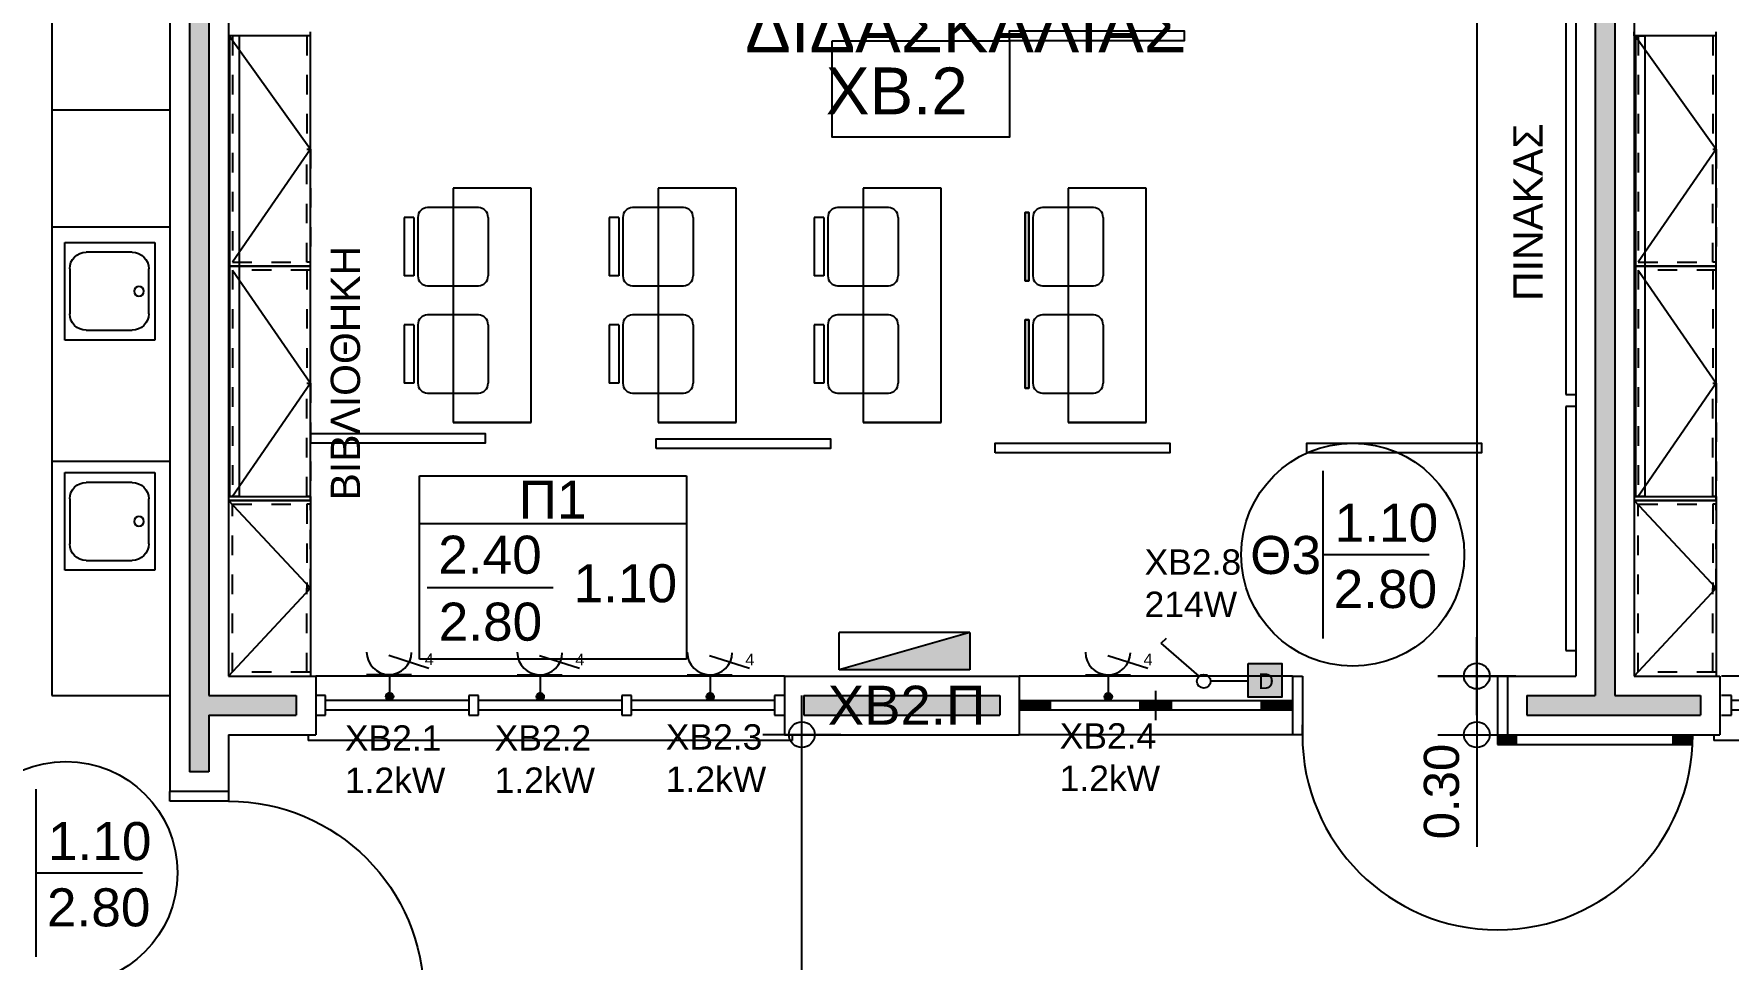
# Model space of a CAD drawing. Header units: metres. Extents: x -11 to 85, y -301 to 135.
# Drawn here: x 21.43 to 30.1, y -37.44 to -32.7 of the extents above; entities that cross this region are included whole.
import ezdxf

# ---------------------------------------------------------------- set-up
doc = ezdxf.new("R2010")
doc.units = ezdxf.units.M
doc.header["$LTSCALE"] = 0.036
doc.header["$PDMODE"] = 2
doc.linetypes.add('HIDDEN', pattern=[0.375, 0.25, -0.125])
for name, color, linetype in [('arxitek borofos', 252, 'Continuous'), ('DIMBLK', 252, 'Continuous'), ('electext', 20, 'Continuous'), ('HLEK-SYMBOL', 3, 'Continuous'), ('HLEK_FL001_SYMBOLS', 230, 'Continuous'), ('Parathira', 252, 'Continuous')]:
    doc.layers.add(name, color=color, linetype=linetype)
doc.styles.add('COMU-N', font='arial.ttf')
doc.styles.get("Standard").update_dxf_attribs({"font": 'arial.ttf'})
doc.styles.add('W4MS2', font='W4MS2.shx')
doc.dimstyles.new('CADWDOT', dxfattribs={"dimscale": 0.1, "dimtxt": 1.8, "dimasz": 0.08, "dimexe": 2, "dimexo": 0, "dimgap": 0.09, "dimtad": 0, "dimrnd": 0.001, "dimzin": 0, "dimdsep": 46, "dimtxsty": 'Standard', "dimblk1": 'ARTDIM', "dimblk2": 'ARTDIM', "dimsah": 1, "dimcen": 0.09, "dimdle": 0.05, "dimse1": 1, "dimse2": 1, "dimadec": 0, "dimazin": 0, "dimtfac": 1, "dimtmove": 0, "dimatfit": 3, "dimldrblk": 'ARTDIM', "dimfxl": 2, "dimtvp": 0.9999, "dimtolj": 1, "dimtzin": 0, "dimarcsym": 0})

# ---------------------------------------------------------------- blocks, each defined once
blk = doc.blocks.new('A$C14EC32DB')
for p, q in [((0.3, 2.44), (0.33, 2.44)), ((0.33, 2.44), (0.33, -0.04)), ((0, 2.4), (0, 0)), ((0.1, 2.4), (0.1, 2.35)), ((0.1, 2.35), (0.2, 2.35)), ((0.125, 2.35), (0.125, 1.6167)), ((0.175, 2.35), (0.175, 1.6167)), ((0.2, 2.35), (0.2, 2.4)), ((0.1, 1.6167), (0.1, 1.5667)), ((0.2, 1.6167), (0.1, 1.6167)), ((0.1, 1.5667), (0.2, 1.5667)), ((0.125, 1.5667), (0.125, 0.8333)), ((0.175, 1.5667), (0.175, 0.8333)), ((0.2, 1.5667), (0.2, 1.6167)), ((0.1, 0.8333), (0.1, 0.7833)), ((0.2, 0.8333), (0.1, 0.8333)), ((0.1, 0.7833), (0.2, 0.7833)), ((0.125, 0.7833), (0.125, 0.05)), ((0.175, 0.7833), (0.175, 0.05)), ((0.2, 0.7833), (0.2, 0.8333)), ((0.1, 0.05), (0.1, 0)), ((0.2, 0.05), (0.1, 0.05)), ((0.2, 0), (0.2, 0.05)), ((0.3, -0.04), (0.33, -0.04))]:
    blk.add_line(p, q)
blk = doc.blocks.new('A$C1CE8635E')
for p, q in [((1.4, 0), (0, 0)), ((1.4, 0), (1.45, 0)), ((1.4, 0), (1.4, -0.3)), ((1.45, 0), (1.45, -0.3)), ((2.5, 0), (2.45, 0)), ((2.45, 0), (2.45, -0.3)), ((0.7, -0.225), (0.7, -0.075)), ((0, -0.125), (1.4, -0.125)), ((0.16, -0.135), (0, -0.135)), ((0.16, -0.145), (0, -0.145)), ((0.16, -0.155), (0, -0.155)), ((0.16, -0.165), (0, -0.165)), ((0.16, -0.175), (0.16, -0.125)), ((0.62, -0.175), (0.62, -0.125)), ((0.78, -0.135), (0.62, -0.135)), ((0.78, -0.145), (0.62, -0.145)), ((0.78, -0.155), (0.62, -0.155)), ((0.78, -0.165), (0.62, -0.165)), ((0.78, -0.175), (0.78, -0.125)), ((1.24, -0.175), (1.24, -0.125)), ((1.4, -0.135), (1.24, -0.135)), ((1.4, -0.145), (1.24, -0.145)), ((1.4, -0.155), (1.24, -0.155)), ((1.4, -0.165), (1.24, -0.165)), ((1.4, -0.175), (0, -0.175)), ((1.45, -0.3), (1.45, -0.25)), ((1.4, -0.3), (0, -0.3)), ((1.45, -0.3), (1.4, -0.3)), ((2.45, -0.3), (2.5, -0.3)), ((2.45, -0.3), (2.45, -0.35)), ((2.45, -0.31), (2.55, -0.31)), ((2.45, -0.32), (2.55, -0.32)), ((2.45, -0.33), (2.55, -0.33)), ((2.45, -0.34), (2.55, -0.34)), ((3.35, -0.35), (3.35, -0.3)), ((3.35, -0.31), (3.4499, -0.31)), ((3.35, -0.32), (3.4498, -0.32)), ((3.35, -0.33), (3.4495, -0.33)), ((3.35, -0.34), (3.4492, -0.34)), ((2.45, -0.35), (3.4487, -0.35))]:
    blk.add_line(p, q)
blk.add_arc((2.45, -0.3), 1, 180, 360)
blk = doc.blocks.new('A$C796D02E1')
at = {"layer": 'Parathira'}
for p, q in [((0.3, 0.95), (0.3, -0.05)), ((0.31, 0.85), (0.31, 0.9499)), ((0.32, 0.85), (0.32, 0.9498)), ((0.33, 0.85), (0.33, 0.9495)), ((0.34, 0.85), (0.34, 0.9492)), ((0.35, -0.05), (0.35, 0.9487)), ((0.35, 0.85), (0.3, 0.85)), ((0, -0.05), (0, 0)), ((0.35, 0.05), (0.3, 0.05)), ((0.3, 0), (0.3, -0.05)), ((0.31, -0.05), (0.31, 0.05)), ((0.32, -0.05), (0.32, 0.05)), ((0.33, -0.05), (0.33, 0.05)), ((0.34, -0.05), (0.34, 0.05)), ((0.3, -0.05), (0, -0.05)), ((0.3, -0.05), (0.35, -0.05)), ((0, -1.05), (0, -1.1)), ((0.3, -1.05), (0, -1.05)), ((0.3, -1.05), (0.25, -1.05)), ((0.3, -1.1), (0.3, -1.05))]:
    blk.add_line(p, q, dxfattribs=at)
blk.add_arc((0.3, -0.05), 1, 270, 90, dxfattribs=at)
blk = doc.blocks.new('ARTDIM')
at = {"layer": 'DIMBLK'}
for p, q in [((0, -24.9975), (0, 24.9975)), ((-24.9975, 0), (24.9975, 0))]:
    blk.add_line(p, q, dxfattribs=at)
blk.add_circle((0, 0), 8.25, dxfattribs=at)
blk = doc.blocks.new('*D897')
at = {"layer": 'arxitek borofos', "color": 0, "lineweight": -2}
blk.add_line((28.8172, -28.801), (28.8172, -35.985), dxfattribs=at)
at = {"layer": 'Defpoints', "color": 0, "transparency": 16777216}
for p in [(29.2737, -28.793), (28.8172, -35.993), (29.3237, -35.993)]:
    blk.add_point(p, dxfattribs=at)
at = {"layer": 'arxitek borofos', "color": 0, "lineweight": -2, "xscale": 0.008, "yscale": 0.008, "zscale": 0.008}
for p, rotation in [((28.8172, -28.793), 90), ((28.8172, -35.993), 270)]:
    blk.add_blockref('ARTDIM', p, dxfattribs=dict(at, rotation=rotation))
at = {"layer": 'arxitek borofos', "color": 0, "insert": (28.6372, -32.393), "char_height": 0.18, "attachment_point": 5, "rotation": 90}
blk.add_mtext('\\A1;7.20', dxfattribs=at)
blk = doc.blocks.new('*D898')
at = {"layer": 'arxitek borofos', "color": 0, "lineweight": -2}
for p, q in [((28.8172, -36.001), (28.8172, -36.285)), ((28.8172, -36.293), (28.8172, -36.8676))]:
    blk.add_line(p, q, dxfattribs=at)
at = {"layer": 'Defpoints', "color": 0, "transparency": 16777216}
for p in [(27.8737, -35.993), (27.8737, -36.293), (28.8172, -36.293)]:
    blk.add_point(p, dxfattribs=at)
at = {"layer": 'arxitek borofos', "color": 0, "lineweight": -2, "xscale": 0.008, "yscale": 0.008, "zscale": 0.008}
for p, rotation in [((28.8172, -35.993), 90), ((28.8172, -36.293), 270)]:
    blk.add_blockref('ARTDIM', p, dxfattribs=dict(at, rotation=rotation))
at = {"layer": 'arxitek borofos', "color": 0, "insert": (28.6372, -36.5843), "char_height": 0.18, "attachment_point": 5, "rotation": 90}
blk.add_mtext('\\A1;0.30', dxfattribs=at)
blk = doc.blocks.new('*D920')
at = {"layer": 'arxitek borofos', "color": 0, "lineweight": -2}
blk.add_line((25.3601, -39.285), (25.3601, -36.301), dxfattribs=at)
at = {"layer": 'Defpoints', "color": 0, "transparency": 16777216}
for p in [(25.3601, -36.293), (25.5737, -36.293), (25.5737, -39.293)]:
    blk.add_point(p, dxfattribs=at)
at = {"layer": 'arxitek borofos', "color": 0, "lineweight": -2, "xscale": 0.008, "yscale": 0.008, "zscale": 0.008}
for p, rotation in [((25.3601, -36.293), 90), ((25.3601, -39.293), 270)]:
    blk.add_blockref('ARTDIM', p, dxfattribs=dict(at, rotation=rotation))
at = {"layer": 'arxitek borofos', "color": 0, "insert": (25.1801, -37.793), "char_height": 0.18, "attachment_point": 5, "rotation": 90}
blk.add_mtext('\\A1;3.00', dxfattribs=at)
blk = doc.blocks.new('gJ6_a28')
at = {"layer": 'HLEK-SYMBOL', "color": 0, "linetype": 'Continuous'}
for p, q in [((-0.67, 0), (-0.67, 0.19)), ((-0.67, 0.19), (0, 0.19)), ((-0.67, 0), (0, 0.19)), ((0, 0.19), (0, 0)), ((-0.67, 0), (0, 0))]:
    blk.add_line(p, q, dxfattribs=at)
at = {"layer": 'HLEK-SYMBOL', "color": 0}
blk.add_solid([(-0.67, 0.19), (0, 0.19), (-0.67, 0)], dxfattribs=at)
at = {"layer": 'HLEK-SYMBOL', "color": 0, "style": 'W4MS2', "flags": 8}
blk.add_attdef('NODE_NUMBER', (0.018, 0.0914), '', height=0.1, dxfattribs=at)
blk.add_attdef('NODE_NUMBER', (0.018, 0.0914), '', height=0.1, dxfattribs=at)
blk = doc.blocks.new('gJ6_a14')
at = {"linetype": 'Continuous'}
for p, q in [((-0.1176, 0.1119), (0.113, 0.1119)), ((0, 0.1119), (0, 0))]:
    blk.add_line(p, q, dxfattribs=at)
blk.add_arc((-0.0023, 0.2279), 0.1153, 180, 358.95657, dxfattribs=at)
blk = doc.blocks.new('*X1779')
at = {"color": 0}
for p, q in [((15.598, 2.587), (15.737, 2.727)), ((15.598, 2.622), (15.702, 2.727)), ((15.601, 2.607), (15.609, 2.616)), ((15.604, 2.646), (15.605, 2.647)), ((15.605, 2.559), (15.765, 2.719)), ((15.605, 2.577), (15.614, 2.585)), ((15.609, 2.652), (15.618, 2.66)), ((15.611, 2.547), (15.618, 2.554)), ((15.614, 2.621), (15.623, 2.63)), ((15.617, 2.536), (15.789, 2.707)), ((15.618, 2.59), (15.627, 2.599)), ((15.623, 2.665), (15.631, 2.674)), ((15.623, 2.559), (15.631, 2.568)), ((15.627, 2.634), (15.636, 2.643)), ((15.627, 2.528), (15.636, 2.537)), ((15.631, 2.603), (15.64, 2.612)), ((15.633, 2.516), (15.808, 2.691)), ((15.636, 2.678), (15.645, 2.687)), ((15.636, 2.572), (15.645, 2.581)), ((15.64, 2.647), (15.649, 2.656)), ((15.64, 2.541), (15.649, 2.55)), ((15.645, 2.616), (15.654, 2.625)), ((15.645, 2.51), (15.654, 2.519)), ((15.649, 2.691), (15.658, 2.7)), ((15.649, 2.585), (15.658, 2.594)), ((15.653, 2.501), (15.824, 2.672)), ((15.654, 2.66), (15.662, 2.669)), ((15.654, 2.554), (15.662, 2.563)), ((15.658, 2.63), (15.667, 2.638)), ((15.658, 2.523), (15.667, 2.532)), ((15.662, 2.705), (15.671, 2.714)), ((15.662, 2.599), (15.671, 2.607)), ((15.664, 2.494), (15.671, 2.501)), ((15.667, 2.674), (15.676, 2.683)), ((15.667, 2.568), (15.676, 2.577)), ((15.671, 2.643), (15.68, 2.652)), ((15.671, 2.537), (15.68, 2.546)), ((15.676, 2.718), (15.678, 2.721)), ((15.676, 2.489), (15.836, 2.648)), ((15.676, 2.612), (15.685, 2.621)), ((15.676, 2.506), (15.685, 2.515)), ((15.68, 2.687), (15.689, 2.696)), ((15.68, 2.581), (15.689, 2.59)), ((15.685, 2.656), (15.693, 2.665)), ((15.685, 2.55), (15.693, 2.559)), ((15.689, 2.625), (15.698, 2.634)), ((15.689, 2.519), (15.698, 2.528)), ((15.693, 2.7), (15.702, 2.709)), ((15.693, 2.594), (15.702, 2.603)), ((15.693, 2.488), (15.702, 2.497)), ((15.698, 2.669), (15.707, 2.678)), ((15.698, 2.563), (15.707, 2.572)), ((15.702, 2.638), (15.711, 2.647)), ((15.702, 2.532), (15.711, 2.541)), ((15.705, 2.482), (15.843, 2.62)), ((15.707, 2.714), (15.715, 2.722)), ((15.707, 2.607), (15.715, 2.616)), ((15.707, 2.501), (15.715, 2.51)), ((15.711, 2.683), (15.72, 2.691)), ((15.711, 2.577), (15.72, 2.585)), ((15.715, 2.652), (15.724, 2.66)), ((15.715, 2.546), (15.724, 2.554)), ((15.72, 2.727), (15.721, 2.728)), ((15.72, 2.621), (15.729, 2.63)), ((15.72, 2.515), (15.729, 2.523)), ((15.724, 2.696), (15.733, 2.705)), ((15.724, 2.59), (15.733, 2.599)), ((15.724, 2.484), (15.733, 2.493)), ((15.729, 2.665), (15.738, 2.674)), ((15.729, 2.559), (15.738, 2.568)), ((15.733, 2.634), (15.742, 2.643)), ((15.733, 2.528), (15.742, 2.537)), ((15.738, 2.709), (15.746, 2.718)), ((15.738, 2.603), (15.746, 2.612)), ((15.738, 2.497), (15.746, 2.506)), ((15.741, 2.482), (15.842, 2.584)), ((15.742, 2.678), (15.751, 2.687)), ((15.742, 2.572), (15.751, 2.581)), ((15.746, 2.647), (15.755, 2.656)), ((15.746, 2.541), (15.755, 2.55)), ((15.751, 2.722), (15.752, 2.724)), ((15.751, 2.616), (15.76, 2.625)), ((15.751, 2.51), (15.76, 2.519)), ((15.755, 2.691), (15.764, 2.7)), ((15.755, 2.585), (15.764, 2.594)), ((15.76, 2.66), (15.768, 2.669)), ((15.76, 2.554), (15.768, 2.563)), ((15.764, 2.63), (15.773, 2.638)), ((15.764, 2.523), (15.773, 2.532)), ((15.768, 2.705), (15.777, 2.714)), ((15.768, 2.599), (15.777, 2.607)), ((15.768, 2.493), (15.777, 2.501)), ((15.773, 2.674), (15.782, 2.683)), ((15.773, 2.568), (15.782, 2.577)), ((15.777, 2.643), (15.786, 2.652)), ((15.777, 2.537), (15.786, 2.546)), ((15.782, 2.612), (15.791, 2.621)), ((15.782, 2.506), (15.791, 2.515)), ((15.786, 2.687), (15.795, 2.696)), ((15.786, 2.581), (15.795, 2.59)), ((15.791, 2.656), (15.799, 2.665)), ((15.791, 2.55), (15.799, 2.559)), ((15.795, 2.625), (15.804, 2.634)), ((15.795, 2.519), (15.804, 2.528)), ((15.799, 2.594), (15.808, 2.603)), ((15.804, 2.669), (15.813, 2.678)), ((15.804, 2.563), (15.813, 2.572)), ((15.808, 2.638), (15.817, 2.647)), ((15.808, 2.532), (15.817, 2.541)), ((15.813, 2.607), (15.822, 2.616)), ((15.817, 2.577), (15.826, 2.585)), ((15.822, 2.652), (15.83, 2.66)), ((15.822, 2.546), (15.83, 2.554)), ((15.826, 2.621), (15.835, 2.63)), ((15.83, 2.59), (15.839, 2.599)), ((15.835, 2.559), (15.835, 2.56)), ((15.839, 2.634), (15.84, 2.635)), ((15.844, 2.603), (15.844, 2.603))]:
    blk.add_line(p, q, dxfattribs=at)
blk = doc.blocks.new('GJ6_A78')
at = {"layer": 'HLEK-SYMBOL', "color": 0, "linetype": 'Continuous'}
blk.add_circle((0, 0), 0.0989, dxfattribs=at)
at = {"layer": 'HLEK-SYMBOL', "color": 0, "xscale": 0.8, "yscale": 0.8, "zscale": 0.8}
blk.add_blockref('*X1779', (-12.576, -2.084), dxfattribs=at)
blk = doc.blocks.new('priza')
at = {"layer": 'HLEK_FL001_SYMBOLS', "xscale": 0.1951472641207488, "yscale": 0.1951472641207488, "zscale": 0.1951472641207488}
blk.add_blockref('GJ6_A78', (87.4, -100.4953), dxfattribs=at)
at = {"layer": 'HLEK_FL001_SYMBOLS', "rotation": 180}
blk.add_blockref('gJ6_a14', (87.4, -100.4952), dxfattribs=at)
blk = doc.blocks.new('priza tetrapli')
at = {"layer": 'HLEK_FL001_SYMBOLS', "ltscale": 5}
blk.add_line((444.1264, -18.901), (444.3314, -18.9664), dxfattribs=at)
at = {"layer": 'HLEK_FL001_SYMBOLS', "rotation": 180}
blk.add_blockref('priza', (531.5297, -119.6074), dxfattribs=at)
at = {"layer": 'HLEK_FL001_SYMBOLS', "ltscale": 5}
blk.add_text('4', height=0.06, dxfattribs=at).set_placement((444.3099, -18.9515))
blk = doc.blocks.new('gJ6_a1')
at = {"linetype": 'Continuous'}
for p, q in [((-0.2193, 0.2297), (-0.191, 0.2541)), ((-0.024, 0.0608), (-0.2193, 0.2297))]:
    blk.add_line(p, q, dxfattribs=at)
blk.add_circle((-0.0005, 0.0343), 0.0349, dxfattribs=at)
blk = doc.blocks.new('dimmer')
at = {"layer": 'HLEK_FL001_SYMBOLS'}
blk.add_hatch(color=11, dxfattribs=at).paths.add_polyline_path([(2263.758, 1291.699), (2263.543, 1291.699), (2263.543, 1291.484), (2263.758, 1291.484)])
blk.add_lwpolyline([(2263.543, 1291.699), (2263.758, 1291.699), (2263.758, 1291.484), (2263.543, 1291.484)], close=True, dxfattribs=at)
blk.add_text('D', height=0.1, dxfattribs=at).set_placement((2263.606, 1291.536))
blk = doc.blocks.new('dimmer1')
at = {"layer": 'HLEK_FL001_SYMBOLS'}
blk.add_line((2318.1609, 1255.9928), (2317.9681, 1255.9928), dxfattribs=at)
at = {"layer": 'HLEK_FL001_SYMBOLS', "xscale": 0.8000000000000114, "yscale": 0.8000000000000114, "zscale": 0.8000000000000114}
blk.add_blockref('dimmer', (507.3271, 222.7235), dxfattribs=at)

msp = doc.modelspace()

# ---------------------------------------------------------------- hatches: boundary and pattern name
at = {"layer": 'arxitek borofos'}
for points in [[(22.3237, -29.493), (22.2237, -29.493), (22.2237, -36.4836), (22.3237, -36.4836), (22.3237, -36.193), (22.7711, -36.193), (22.7711, -36.093), (22.3237, -36.093)], [(29.5237, -29.493), (29.4237, -29.493), (29.4237, -36.093), (29.0737, -36.093), (29.0737, -36.193), (29.9625, -36.193), (29.9625, -36.093), (29.5237, -36.093)], [(26.3737, -36.093), (25.3711, -36.093), (25.3711, -36.193), (26.3737, -36.193)]]:
    msp.add_hatch(color=256, dxfattribs=at).paths.add_polyline_path(points)

# ---------------------------------------------------------------- linework, layer by layer
for p, q in [((21.5192, -29.493), (21.5192, -36.093)), ((22.1237, -29.493), (22.1237, -36.5836)), ((22.2237, -29.493), (22.2237, -36.4836)), ((22.3237, -29.493), (22.3237, -36.093)), ((22.4237, -29.493), (22.4237, -35.993)), ((29.3237, -29.493), (29.3237, -35.993)), ((29.4237, -29.493), (29.4237, -36.093)), ((29.5237, -29.493), (29.5237, -36.093)), ((29.6237, -29.493), (29.6237, -35.993)), ((29.2737, -32.0505), (29.2737, -34.5505)), ((22.8437, -32.713), (22.4237, -32.713)), ((22.8437, -33.893), (22.8437, -32.693)), ((29.6237, -32.713), (29.6237, -32.693)), ((30.0437, -32.713), (29.6237, -32.713)), ((30.0437, -33.893), (30.0437, -32.693)), ((22.4296, -32.7146, 0.7), (22.8437, -33.293)), ((22.4296, -32.7146, 0.7), (22.4296, -35.0709, 0.7)), ((22.4796, -35.0709, 0.7), (22.4796, -32.7146, 0.7)), ((29.6296, -32.7146, 0.7), (30.0437, -33.293)), ((29.6796, -32.7146, 0.7), (29.6296, -32.7146, 0.7)), ((29.6296, -32.7146, 0.7), (29.6296, -35.0709, 0.7)), ((29.6796, -35.0709, 0.7), (29.6796, -32.7146, 0.7)), ((22.1237, -33.093), (21.5192, -33.093)), ((22.8437, -33.293), (22.4437, -33.873)), ((30.0437, -33.293), (29.6437, -33.873)), ((23.9737, -33.493), (23.5737, -33.493)), ((23.5737, -33.493), (23.5737, -34.693)), ((23.9737, -34.693), (23.9737, -33.493)), ((25.0237, -33.493), (24.6237, -33.493)), ((24.6237, -33.493), (24.6237, -34.693)), ((25.0237, -34.693), (25.0237, -33.493)), ((26.0737, -33.493), (25.6737, -33.493)), ((25.6737, -33.493), (25.6737, -34.693)), ((26.0737, -34.693), (26.0737, -33.493)), ((27.1237, -33.493), (26.7237, -33.493)), ((26.7237, -33.493), (26.7237, -34.693)), ((27.1237, -34.693), (27.1237, -33.493)), ((23.3237, -33.643), (23.3237, -33.943)), ((23.3737, -33.643), (23.3237, -33.643)), ((23.3737, -33.643), (23.3737, -33.943)), ((23.3937, -33.643), (23.3937, -33.943)), ((23.7037, -33.593), (23.4437, -33.593)), ((23.7537, -33.643), (23.7537, -33.943)), ((24.3737, -33.643), (24.3737, -33.943)), ((24.4237, -33.643), (24.3737, -33.643)), ((24.4237, -33.643), (24.4237, -33.943)), ((24.4437, -33.643), (24.4437, -33.943)), ((24.7537, -33.593), (24.4937, -33.593)), ((24.8037, -33.643), (24.8037, -33.943)), ((25.4237, -33.643), (25.4237, -33.943)), ((25.4737, -33.643), (25.4237, -33.643)), ((25.4737, -33.643), (25.4737, -33.943)), ((25.4937, -33.643), (25.4937, -33.943)), ((25.8037, -33.593), (25.5437, -33.593)), ((25.8537, -33.643), (25.8537, -33.943)), ((26.5237, -33.643), (26.5237, -33.943)), ((26.5437, -33.643), (26.5437, -33.943)), ((26.8537, -33.593), (26.5937, -33.593)), ((26.9037, -33.643), (26.9037, -33.943)), ((22.1237, -33.693), (21.5192, -33.693)), ((21.5854, -34.2714), (21.5854, -33.7714)), ((21.5854, -33.7714), (22.047, -33.7714)), ((21.9304, -33.8214), (21.6954, -33.8214)), ((22.047, -33.7714), (22.047, -34.2714)), ((21.6104, -33.9064), (21.6104, -34.1364)), ((22.0154, -34.1364), (22.0154, -33.9064)), ((22.8437, -33.893), (22.4237, -33.893)), ((22.8437, -33.893), (22.4237, -33.893)), ((22.4237, -33.893), (22.8437, -33.893)), ((22.4237, -33.893), (22.8437, -33.893)), ((22.4437, -33.913), (22.8437, -34.493)), ((22.8437, -35.093), (22.8437, -33.893)), ((30.0437, -33.893), (29.6237, -33.893)), ((30.0437, -33.893), (29.6237, -33.893)), ((29.6237, -33.893), (30.0437, -33.893)), ((29.6237, -33.893), (30.0437, -33.893)), ((29.6437, -33.913), (30.0437, -34.493)), ((30.0437, -35.093), (30.0437, -33.893)), ((23.3737, -33.943), (23.3237, -33.943)), ((23.4437, -33.993), (23.7037, -33.993)), ((24.4237, -33.943), (24.3737, -33.943)), ((24.4937, -33.993), (24.7537, -33.993)), ((25.4737, -33.943), (25.4237, -33.943)), ((25.5437, -33.993), (25.8037, -33.993)), ((26.5937, -33.993), (26.8537, -33.993)), ((23.7037, -34.143), (23.4437, -34.143)), ((24.7537, -34.143), (24.4937, -34.143)), ((25.8037, -34.143), (25.5437, -34.143)), ((26.8537, -34.143), (26.5937, -34.143)), ((22.047, -34.2714), (21.5854, -34.2714)), ((21.6954, -34.2214), (21.9304, -34.2214)), ((23.3237, -34.193), (23.3237, -34.493)), ((23.3737, -34.193), (23.3237, -34.193)), ((23.3737, -34.193), (23.3737, -34.493)), ((23.3937, -34.193), (23.3937, -34.493)), ((23.7537, -34.193), (23.7537, -34.493)), ((24.3737, -34.193), (24.3737, -34.493)), ((24.4237, -34.193), (24.3737, -34.193)), ((24.4237, -34.193), (24.4237, -34.493)), ((24.4437, -34.193), (24.4437, -34.493)), ((24.8037, -34.193), (24.8037, -34.493)), ((25.4237, -34.193), (25.4237, -34.493)), ((25.4737, -34.193), (25.4237, -34.193)), ((25.4737, -34.193), (25.4737, -34.493)), ((25.4937, -34.193), (25.4937, -34.493)), ((25.8537, -34.193), (25.8537, -34.493)), ((26.5237, -34.193), (26.5237, -34.493)), ((26.5437, -34.193), (26.5437, -34.493)), ((26.9037, -34.193), (26.9037, -34.493)), ((22.8437, -34.493), (22.4437, -35.073)), ((23.3737, -34.493), (23.3237, -34.493)), ((24.4237, -34.493), (24.3737, -34.493)), ((25.4737, -34.493), (25.4237, -34.493)), ((30.0437, -34.493), (29.6437, -35.073)), ((23.4437, -34.543), (23.7037, -34.543)), ((24.4937, -34.543), (24.7537, -34.543)), ((25.5437, -34.543), (25.8037, -34.543)), ((26.5937, -34.543), (26.8537, -34.543)), ((29.2737, -34.5505), (29.3237, -34.5505)), ((29.3237, -34.6123, 0.7), (29.2737, -34.6123, 0.7)), ((29.2737, -34.6123, 0.7), (29.2737, -35.8623, 0.7)), ((23.9737, -34.693), (23.5737, -34.693)), ((23.5737, -34.693), (23.9737, -34.693)), ((25.0237, -34.693), (24.6237, -34.693)), ((24.6237, -34.693), (25.0237, -34.693)), ((26.0737, -34.693), (25.6737, -34.693)), ((25.6737, -34.693), (26.0737, -34.693)), ((27.1237, -34.693), (26.7237, -34.693)), ((26.7237, -34.693), (27.1237, -34.693)), ((22.1237, -34.893), (21.5192, -34.893)), ((21.5854, -35.4506), (21.5854, -34.9506)), ((21.5854, -34.9506), (22.047, -34.9506)), ((22.047, -34.9506), (22.047, -35.4506)), ((23.4024, -35.9055), (23.4024, -34.9678)), ((23.4024, -34.9678), (24.7697, -34.9678)), ((24.7697, -34.9678), (24.7697, -35.9055)), ((28.028, -34.9418), (28.028, -35.7998)), ((21.9304, -35.0006), (21.6954, -35.0006)), ((21.6104, -35.0856), (21.6104, -35.3156)), ((22.0154, -35.3156), (22.0154, -35.0856)), ((22.4237, -35.073), (22.8437, -35.073)), ((22.4237, -35.093), (22.8437, -35.543)), ((22.4237, -35.093), (22.8437, -35.093)), ((22.4237, -35.093), (22.8437, -35.093)), ((22.4237, -35.093), (22.8437, -35.093)), ((22.8437, -35.093), (22.4237, -35.093)), ((22.4296, -35.0709, 0.7), (22.4796, -35.0709, 0.7)), ((22.8437, -35.073), (22.8437, -35.093)), ((22.8437, -35.093), (22.8437, -35.993)), ((29.6237, -35.073), (30.0437, -35.073)), ((29.6237, -35.093), (30.0437, -35.543)), ((29.6237, -35.093), (30.0437, -35.093)), ((29.6237, -35.093), (30.0437, -35.093)), ((29.6237, -35.093), (30.0437, -35.093)), ((30.0437, -35.093), (29.6237, -35.093)), ((29.6296, -35.0709, 0.7), (29.6796, -35.0709, 0.7)), ((30.0437, -35.073), (30.0437, -35.093)), ((30.0437, -35.093), (30.0437, -35.993)), ((24.7697, -35.2135), (23.4024, -35.2135)), ((21.6954, -35.4006), (21.9304, -35.4006)), ((28.028, -35.3708), (28.574, -35.3708)), ((22.047, -35.4506), (21.5854, -35.4506)), ((22.4237, -35.993), (22.8437, -35.543)), ((23.4414, -35.5391), (24.0873, -35.5391)), ((29.6237, -35.993), (30.0437, -35.543)), ((24.7697, -35.9055), (23.4024, -35.9055)), ((29.2737, -35.8623, 0.7), (29.3237, -35.8623, 0.7)), ((22.4237, -35.993), (22.8711, -35.993)), ((22.8711, -35.993), (22.8711, -36.293)), ((25.2711, -35.993), (25.2711, -36.293)), ((25.2711, -35.993), (26.4737, -35.993)), ((26.4737, -35.993), (26.4737, -36.293)), ((28.9737, -35.993), (28.9737, -36.293)), ((28.9737, -35.993), (29.3237, -35.993)), ((29.6237, -35.993), (30.0625, -35.993)), ((30.0625, -35.993), (30.0625, -36.293)), ((21.5192, -36.093), (22.1237, -36.093)), ((22.3237, -36.093), (22.7711, -36.093)), ((22.7711, -36.093), (22.7711, -36.193)), ((25.3711, -36.093), (26.3737, -36.093)), ((25.3711, -36.093), (25.3711, -36.193)), ((26.3737, -36.093), (26.3737, -36.193)), ((29.0737, -36.093), (29.4237, -36.093)), ((29.0737, -36.093), (29.0737, -36.193)), ((29.5237, -36.093), (29.9625, -36.093)), ((29.9625, -36.093), (29.9625, -36.193)), ((22.3237, -36.193), (22.7711, -36.193)), ((22.3237, -36.193), (22.3237, -36.4836)), ((25.3711, -36.193), (26.3737, -36.193)), ((29.0737, -36.193), (29.9625, -36.193)), ((22.4237, -36.293), (22.8711, -36.293)), ((22.4237, -36.293), (22.4237, -36.5836)), ((25.2711, -36.293), (26.4737, -36.293)), ((28.9737, -36.293), (30.0625, -36.293)), ((22.3237, -36.4836), (22.2237, -36.4836)), ((21.4379, -36.5725), (21.4379, -37.4305)), ((22.4237, -36.5836), (22.1237, -36.5836)), ((21.4379, -37.0015), (21.9839, -37.0015))]:
    msp.add_line(p, q, dxfattribs=at)
at = {"layer": 'arxitek borofos', "linetype": 'HIDDEN'}
for p, q in [((22.8437, -32.713), (22.4437, -32.713)), ((22.4437, -32.713), (22.4437, -33.873)), ((22.8259, -32.713), (22.8259, -33.293)), ((22.8437, -33.293), (22.8437, -32.713)), ((30.0437, -32.713), (29.6437, -32.713)), ((29.6437, -32.713), (29.6437, -33.873)), ((30.0259, -32.713), (30.0259, -33.293)), ((30.0437, -33.293), (30.0437, -32.713)), ((22.8259, -33.293), (22.8437, -33.293)), ((22.8259, -33.873), (22.8259, -33.293)), ((22.8259, -33.293), (22.8437, -33.293)), ((22.8437, -33.293), (22.8437, -33.873)), ((30.0259, -33.293), (30.0437, -33.293)), ((30.0259, -33.873), (30.0259, -33.293)), ((30.0259, -33.293), (30.0437, -33.293)), ((30.0437, -33.293), (30.0437, -33.873)), ((22.4437, -33.873), (22.8437, -33.873)), ((22.8437, -33.913), (22.4437, -33.913)), ((22.4437, -33.913), (22.4437, -35.073)), ((22.8437, -33.873), (22.8259, -33.873)), ((22.8259, -33.913), (22.8259, -34.493)), ((22.8437, -33.913), (22.8259, -33.913)), ((22.8437, -34.493), (22.8437, -33.913)), ((29.6437, -33.873), (30.0437, -33.873)), ((30.0437, -33.913), (29.6437, -33.913)), ((29.6437, -33.913), (29.6437, -35.073)), ((30.0437, -33.873), (30.0259, -33.873)), ((30.0259, -33.913), (30.0259, -34.493)), ((30.0437, -33.913), (30.0259, -33.913)), ((30.0437, -34.493), (30.0437, -33.913)), ((22.8259, -35.073), (22.8259, -34.493)), ((22.8259, -34.493), (22.8437, -34.493)), ((22.8259, -34.493), (22.8437, -34.493)), ((22.8437, -34.493), (22.8437, -35.073)), ((30.0259, -35.073), (30.0259, -34.493)), ((30.0259, -34.493), (30.0437, -34.493)), ((30.0259, -34.493), (30.0437, -34.493)), ((30.0437, -34.493), (30.0437, -35.073)), ((22.4437, -35.073), (22.8437, -35.073)), ((22.4437, -35.973), (22.4437, -35.113)), ((22.4437, -35.113), (22.8437, -35.113)), ((22.8437, -35.073), (22.8259, -35.073)), ((22.8259, -35.113), (22.8259, -35.543)), ((22.8437, -35.113), (22.8259, -35.113)), ((22.8437, -35.543), (22.8437, -35.113)), ((29.6437, -35.073), (30.0437, -35.073)), ((29.6437, -35.973), (29.6437, -35.113)), ((29.6437, -35.113), (30.0437, -35.113)), ((30.0437, -35.073), (30.0259, -35.073)), ((30.0259, -35.113), (30.0259, -35.543)), ((30.0437, -35.113), (30.0259, -35.113)), ((30.0437, -35.543), (30.0437, -35.113)), ((22.8259, -35.543), (22.8437, -35.543)), ((22.8259, -35.973), (22.8259, -35.543)), ((22.8259, -35.543), (22.8437, -35.543)), ((22.8437, -35.543), (22.8437, -35.973)), ((30.0259, -35.543), (30.0437, -35.543)), ((30.0259, -35.973), (30.0259, -35.543)), ((30.0259, -35.543), (30.0437, -35.543)), ((30.0437, -35.543), (30.0437, -35.973)), ((22.8437, -35.973), (22.4437, -35.973)), ((22.8437, -35.973), (22.8259, -35.973)), ((30.0437, -35.973), (29.6437, -35.973)), ((30.0437, -35.973), (30.0259, -35.973))]:
    msp.add_line(p, q, dxfattribs=at)
at = {"layer": 'arxitek borofos'}
for centre in [(28.1818, -35.3708), (21.5916, -37.0015)]:
    msp.add_circle(centre, 0.5712, dxfattribs=at)
for centre, start, end in [((23.4437, -33.643), 90, 180), ((23.7037, -33.643), 0, 90), ((24.4937, -33.643), 90, 180), ((24.7537, -33.643), 0, 90), ((25.5437, -33.643), 90, 180), ((25.8037, -33.643), 0, 90), ((26.5937, -33.643), 90, 180), ((26.8537, -33.643), 0, 90), ((23.4437, -33.943), 180, 270), ((23.7037, -33.943), 270, 0), ((24.4937, -33.943), 180, 270), ((24.7537, -33.943), 270, 0), ((25.5437, -33.943), 180, 270), ((25.8037, -33.943), 270, 0), ((26.5937, -33.943), 180, 270), ((26.8537, -33.943), 270, 0), ((23.4437, -34.193), 90, 180), ((23.7037, -34.193), 0, 90), ((24.4937, -34.193), 90, 180), ((24.7537, -34.193), 0, 90), ((25.5437, -34.193), 90, 180), ((25.8037, -34.193), 0, 90), ((26.5937, -34.193), 90, 180), ((26.8537, -34.193), 0, 90), ((23.4437, -34.493), 180, 270), ((23.7037, -34.493), 270, 0), ((24.4937, -34.493), 180, 270), ((24.7537, -34.493), 270, 0), ((25.5437, -34.493), 180, 270), ((25.8037, -34.493), 270, 0), ((26.5937, -34.493), 180, 270), ((26.8537, -34.493), 270, 0)]:
    msp.add_arc(centre, 0.05, start, end, dxfattribs=at)
at = {"layer": 'arxitek borofos', "extrusion": (0, 0, -1)}
for centre, major_axis, start_param, end_param in [((21.6954, -33.9064), (-0.0601, 0.0601), -0.785398, 0.785398), ((21.9304, -33.9064), (-0.0601, 0.0601), 0.785398, 2.356194), ((21.9654, -34.0214), (-0.0177, 0.0177), 3.141593, 9.424778), ((21.6954, -34.1364), (-0.0601, -0.0601), 5.497787, 7.068583), ((21.9304, -34.1364), (-0.0601, -0.0601), 3.926991, 5.497787), ((21.6954, -35.0856), (-0.0601, 0.0601), -0.785398, 0.785398), ((21.9304, -35.0856), (-0.0601, 0.0601), 0.785398, 2.356194), ((21.9654, -35.2006), (-0.0177, 0.0177), 3.141593, 9.424778), ((21.6954, -35.3156), (-0.0601, -0.0601), 5.497787, 7.068583), ((21.9304, -35.3156), (-0.0601, -0.0601), 3.926991, 5.497787)]:
    msp.add_ellipse(centre, major_axis=major_axis, ratio=1, start_param=start_param, end_param=end_param, dxfattribs=at)
at = {"layer": 'arxitek borofos'}
for points in [[(26.5037, -33.618, 0.8), (26.5237, -33.618, 0.8), (26.5237, -33.618, 0.62), (26.5037, -33.618, 0.62)], [(26.5237, -33.618, 0.62), (26.5037, -33.618, 0.62), (26.5037, -33.968, 0.62), (26.5237, -33.968, 0.62)], [(26.5037, -33.618, 0.62), (26.5037, -33.618, 0.8), (26.5037, -33.968, 0.8), (26.5037, -33.968, 0.62)], [(26.5037, -33.618, 0.8), (26.5237, -33.618, 0.8), (26.5237, -33.968, 0.8), (26.5037, -33.968, 0.8)], [(26.5237, -33.618, 0.8), (26.5237, -33.618, 0.62), (26.5237, -33.968, 0.62), (26.5237, -33.968, 0.8)], [(26.5037, -33.968, 0.8), (26.5237, -33.968, 0.8), (26.5237, -33.968, 0.62), (26.5037, -33.968, 0.62)], [(26.5037, -34.168, 0.8), (26.5237, -34.168, 0.8), (26.5237, -34.168, 0.62), (26.5037, -34.168, 0.62)], [(26.5237, -34.168, 0.62), (26.5037, -34.168, 0.62), (26.5037, -34.518, 0.62), (26.5237, -34.518, 0.62)], [(26.5037, -34.168, 0.62), (26.5037, -34.168, 0.8), (26.5037, -34.518, 0.8), (26.5037, -34.518, 0.62)], [(26.5037, -34.168, 0.8), (26.5237, -34.168, 0.8), (26.5237, -34.518, 0.8), (26.5037, -34.518, 0.8)], [(26.5237, -34.168, 0.8), (26.5237, -34.168, 0.62), (26.5237, -34.518, 0.62), (26.5237, -34.518, 0.8)], [(26.5037, -34.518, 0.8), (26.5237, -34.518, 0.8), (26.5237, -34.518, 0.62), (26.5037, -34.518, 0.62)]]:
    msp.add_3dface(points, dxfattribs=at)
at = {"layer": 'electext'}
msp.add_lwpolyline([(25.516, -32.7381), (26.4237, -32.7381), (26.4237, -33.2327), (25.516, -33.2327)], close=True, dxfattribs=at)
at = {"layer": 'HLEK_FL001_SYMBOLS'}
for points in [[(26.4237, -32.7381), (26.4237, -32.6881), (27.3181, -32.6881), (27.3181, -32.7381)], [(22.8437, -34.8), (22.8437, -34.75), (23.7381, -34.75), (23.7381, -34.8)], [(24.6134, -34.8272), (24.6134, -34.7772), (25.5078, -34.7772), (25.5078, -34.8272)], [(26.35, -34.85), (26.35, -34.8), (27.2444, -34.8), (27.2444, -34.85)], [(27.9471, -34.85), (27.9471, -34.8), (28.8415, -34.8), (28.8415, -34.85)]]:
    msp.add_lwpolyline(points, close=True, dxfattribs=at)

# ---------------------------------------------------------------- block references
at = {"layer": 'arxitek borofos', "rotation": 270}
for p in [(22.8711, -35.993), (30.0711, -35.993)]:
    msp.add_blockref('A$C14EC32DB', p, dxfattribs=at)
at = {"layer": 'arxitek borofos'}
msp.add_blockref('A$C1CE8635E', (26.4737, -35.993), dxfattribs=at)
at = {"layer": 'arxitek borofos', "xscale": -1, "rotation": 180}
msp.add_blockref('A$C796D02E1', (22.1237, -37.6836), dxfattribs=at)
at = {"layer": 'HLEK_FL001_SYMBOLS', "rotation": 180}
msp.add_blockref('gJ6_a28', (25.5511, -35.7704), dxfattribs=at)
at = {"layer": 'HLEK_FL001_SYMBOLS'}
for name, p in [('gJ6_a1', (27.4193, -36.0535)), ('priza tetrapli', (-420.8808, -16.9853)), ('priza tetrapli', (-420.1094, -16.9866)), ('priza tetrapli', (-419.2388, -16.9866)), ('priza tetrapli', (-417.1997, -16.9866)), ('dimmer1', (-2290.5145, -1292.011))]:
    msp.add_blockref(name, p, dxfattribs=at)

# ---------------------------------------------------------------- texts
at = {"layer": 'arxitek borofos', "style": 'COMU-N'}
for s, height, p in [('ΔΙΔΑΣΚΑΛΙΑΣ', 0.25, (25.0702, -32.7973)), ('Π1', 0.195, (23.9097, -35.1863)), ('1.10', 0.195, (28.0893, -35.3049)), ('2.40', 0.195, (23.498, -35.4686)), ('Θ3', 0.195, (27.6565, -35.47)), ('1.10', 0.195, (24.1913, -35.6147)), ('2.80', 0.195, (28.084, -35.6443)), ('2.80', 0.195, (23.5004, -35.8116)), ('1.10', 0.195, (21.4991, -36.9357)), ('2.80', 0.195, (21.4939, -37.2751))]:
    msp.add_text(s, height=height, dxfattribs=at).set_placement(p)
at = {"layer": 'arxitek borofos', "linetype": 'Continuous'}
for s, p in [('ΠΙΝΑΚΑΣ', (29.1538, -34.071)), ('ΒΙΒΛΙΟΘΗΚΗ', (23.0975, -35.0933))]:
    msp.add_text(s, height=0.15, rotation=90, dxfattribs=at).set_placement(p)
at = {"layer": 'electext', "style": 'COMU-N'}
for s, height, p in [('XB.2', 0.24, (25.4832, -33.1152)), ('ΧΒ2.Π', 0.2, (25.493, -36.2423))]:
    msp.add_text(s, height=height, dxfattribs=at).set_placement(p)
at = {"layer": 'HLEK_FL001_SYMBOLS', "char_height": 0.13, "attachment_point": 1, "style": 'COMU-N'}
for s, width, insert in [('ΧΒ2.8\\P214W', 1.4, (27.1155, -35.3437)), ('{\\fArial|b0|i0|c161|p34;ΧΒ2.1  1.2}kW', 0.727225, (23.0199, -36.2451)), ('{\\fArial|b0|i0|c161|p34;ΧΒ2.}2{\\fArial|b0|i0|c161|p34;  1.2}kW', 0.727225, (23.7868, -36.2445)), ('{\\fArial|b0|i0|c161|p34;ΧΒ2.}3{\\fArial|b0|i0|c161|p34;  1.2}kW', 0.727225, (24.6635, -36.2395)), ('{\\fArial|b0|i0|c161|p34;ΧΒ2.}4{\\fArial|b0|i0|c161|p34;  1.2}kW', 0.727225, (26.6808, -36.2345))]:
    msp.add_mtext_dynamic_manual_height_columns(s, width=width, gutter_width=0.65, heights=[0], dxfattribs=dict(at, insert=insert))

# ---------------------------------------------------------------- dimensions: what is measured, and where the dimension line sits
at = {"layer": 'arxitek borofos'}
for base, p1, p2, picture, middle in [((28.8172, -35.993), (29.2737, -28.793), (29.3237, -35.993), '*D897', (28.6372, -32.393)), ((28.8172, -36.293), (27.8737, -35.993), (27.8737, -36.293), '*D898', (28.6372, -36.5843)), ((25.3601, -36.293), (25.5737, -39.293), (25.5737, -36.293), '*D920', (25.1801, -37.793))]:
    dim = msp.add_linear_dim(base=base, p1=p1, p2=p2, angle=90, dimstyle='CADWDOT', dxfattribs=at)
    dim.commit()
    dim.dimension.update_dxf_attribs({"geometry": picture, "text_midpoint": middle})

doc.saveas('drawing.dxf')
